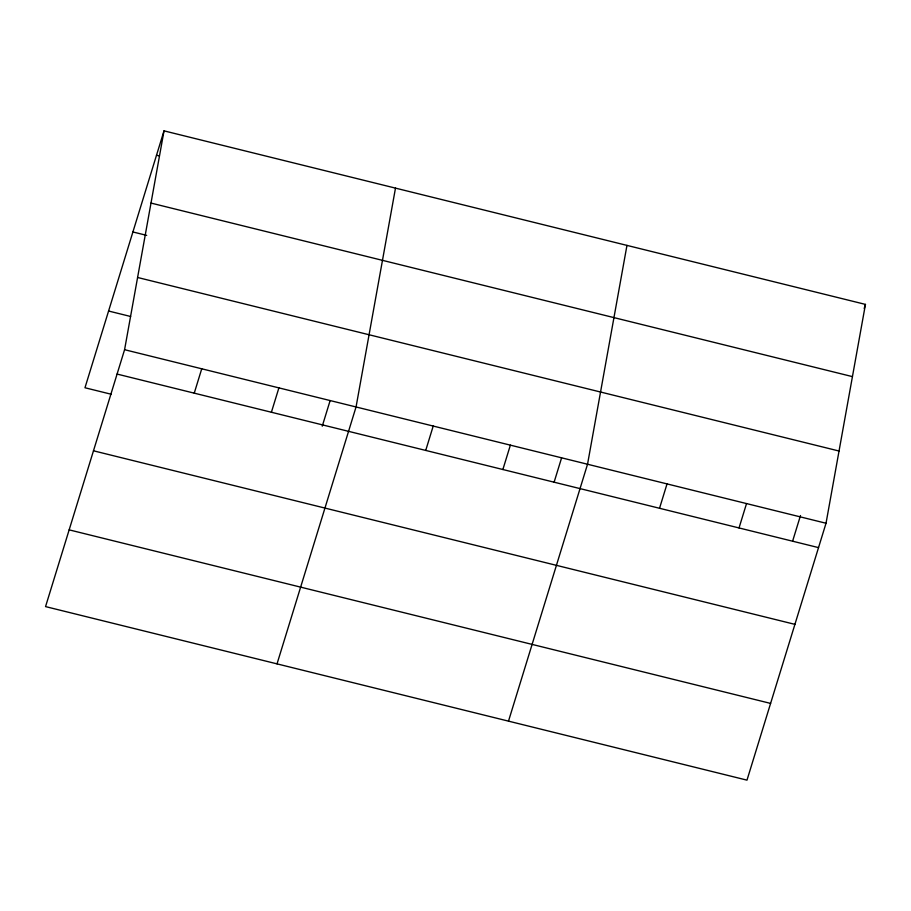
<?xml version="1.0" encoding="UTF-8"?>
<svg xmlns="http://www.w3.org/2000/svg" width="911" height="911" viewBox="0 0 911 911"><rect width="100%" height="100%" fill="white"/><g stroke="black" fill="none" stroke-linecap="round" stroke-linejoin="round"><path stroke-width="1.37" d="M124.579 349.699L164.014 130.854L865.45 304.399L826.026 523.244L746.986 780.146L45.55 606.601L124.579 349.699L826.026 523.244M395.488 188.133L356.053 406.966L277.024 663.868M626.962 245.401L587.538 464.234L508.497 721.136M164.014 130.854L84.974 387.756L111.153 394.235M194.248 393.153L201.741 368.784M271.398 412.25L278.903 387.87M322.255 426.177L330.124 400.601M425.722 450.433L433.215 426.052M502.872 469.518L510.376 445.149M554.139 482.101L561.597 457.869M659.53 508.281L667.034 483.9M739.026 527.947L746.53 503.578M792.627 541.111L800.496 515.535M864.197 308.465L865.45 304.399M156.51 155.234L159.266 155.906M150.998 203.073L852.434 376.619M132.904 231.963L146.682 235.368M137.595 277.479L839.031 451.025M108.58 311.027L130.626 316.481M117.086 374.068L818.522 547.613M93.48 450.797L794.916 624.354M69.156 529.86L770.592 703.406"/></g></svg>
